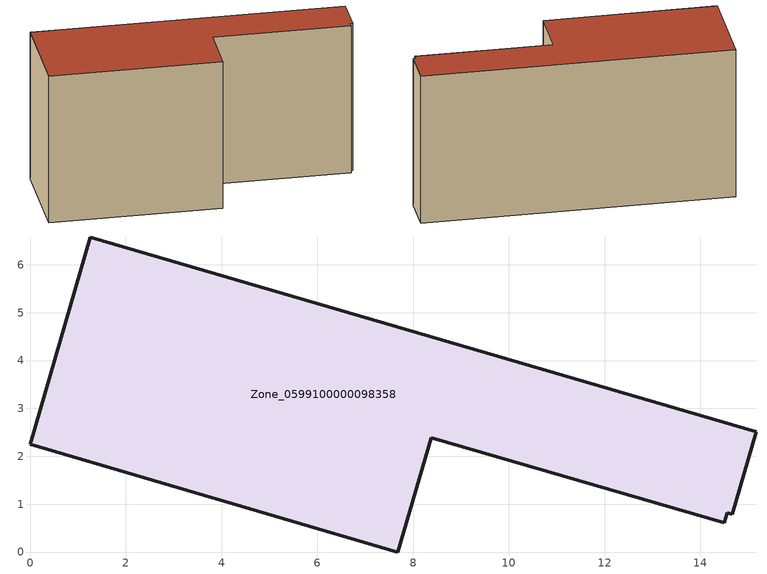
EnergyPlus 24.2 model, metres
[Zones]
Zone_0599100000098358
 floor ground (C_G): 0,2.25 1.26,6.58 15.17,2.51 14.67,0.79 14.56,0.81 14.5,0.61 8.38,2.39 7.68,0 z0
 wall outside (C_F): 1.26,6.58 0,2.25 7.68,0 8.38,2.39 14.5,0.61 14.56,0.81 14.67,0.79 15.17,2.51 1.26,6.58 z0:7.42
 roof outside (C_R): 14.5,0.61 14.56,0.81 14.67,0.79 15.17,2.51 1.26,6.58 0,2.25 7.68,0 8.38,2.39 z7.42
[BUILDING]
Pand.0599100000098358: North Axis=0; Terrain=City; Loads Convergence Tolerance Value=0.04; Temperature Convergence Tolerance Value=0.4; Solar Distribution=FullExterior; Maximum Number of Warmup Days=25; Minimum Number of Warmup Days=1
[Site:Location]
Rotterdam.The.Hague.AP_ZH_NLD Design_Conditions: Latitude=51.96; Longitude=4.45; Time Zone=1; Elevation=-4.5
[SITE:GROUNDTEMPERATURE:BUILDINGSURFACE]
18, 18, 18, 18, 18, 18, 18, 18, 18, 18, 18, 18
[MATERIAL] Thermal Absorptance=0.9; Solar Absorptance=0.7; Visible Absorptance=0.7
Name | Roughness | Thickness | Conductivity | Density | Specific Heat
G.TI.1946 | MediumSmooth | 0.15 | 1 | 540 | 1210
F.TI.1946 | Rough | 0.3 | 0.857143 | 1920 | 840
R.TI.1946 | MediumRough | 0.2 | 0.1 | 1500 | 1000
[CONSTRUCTION]
C_G: G.TI.1946
C_F: F.TI.1946
C_R: R.TI.1946
[ZONE]
Zone_0599100000098358: Type=1; Multiplier=1; Ceiling Height=Autocalculate; Volume=Autocalculate; Floor Area=autocalculate; Part of Total Floor Area=Yes
[ZONEINFILTRATION:DESIGNFLOWRATE]
Infil_Zone_0599100000098358: Zone or ZoneList or Space or SpaceList=Zone_0599100000098358; Schedule=AlwaysOn; Design Flow Rate Calculation Method=Flow/Area; Flow Rate per Floor Area=0.003; Constant Term Coefficient=1; Temperature Term Coefficient=0; Velocity Term Coefficient=0; Velocity Squared Term Coefficient=0
[HVACTEMPLATE:ZONE:IDEALLOADSAIRSYSTEM]
Zone_0599100000098358: Maximum Heating Supply Air Temperature=50; Minimum Cooling Supply Air Temperature=13; Maximum Heating Supply Air Humidity Ratio=0.0156; Minimum Cooling Supply Air Humidity Ratio=0.0077; Heating Limit=NoLimit; Cooling Limit=NoLimit; Dehumidification Control Type=ConstantSensibleHeatRatio; Cooling Sensible Heat Ratio=0.7; Dehumidification Setpoint=60; Humidification Control Type=None; Humidification Setpoint=30; Outdoor Air Method=None; Outdoor Air Flow Rate per Person=0.00944; Outdoor Air Flow Rate per Zone Floor Area=0; Outdoor Air Flow Rate per Zone=0; Demand Controlled Ventilation Type=None; Outdoor Air Economizer Type=NoEconomizer; Heat Recovery Type=None; Sensible Heat Recovery Effectiveness=0.7; Latent Heat Recovery Effectiveness=0.65
[ZONECONTROL:THERMOSTAT]
ThermostatControl_Zone_0599100000098358: Zone or ZoneList=Zone_0599100000098358; Control Type Schedule=DualSetpointControlType; Control 1=Thermostat_Zone_0599100000098358; Temperature Difference Between Cutout And Setpoint=0
[THERMOSTATSETPOINT:DUALSETPOINT]
Thermostat_Zone_0599100000098358: Heating Setpoint Temperature Schedule=HeatingSetpoint_Zone_0599100000098358; Cooling Setpoint Temperature Schedule=CoolingSetpoint_Zone_0599100000098358
[SCHEDULE:COMPACT]
HeatingSetpoint_Zone_0599100000098358: Through: 12/31, For: AllDays, Until: 24:00, 21
CoolingSetpoint_Zone_0599100000098358: Through: 12/31, For: AllDays, Until: 24:00, 24
DualSetpointControlType: Through: 12/31, For: AllDays, Until: 24:00, 4
AlwaysOn: Through: 12/31, For: AllDays, Until: 24:00, 1
